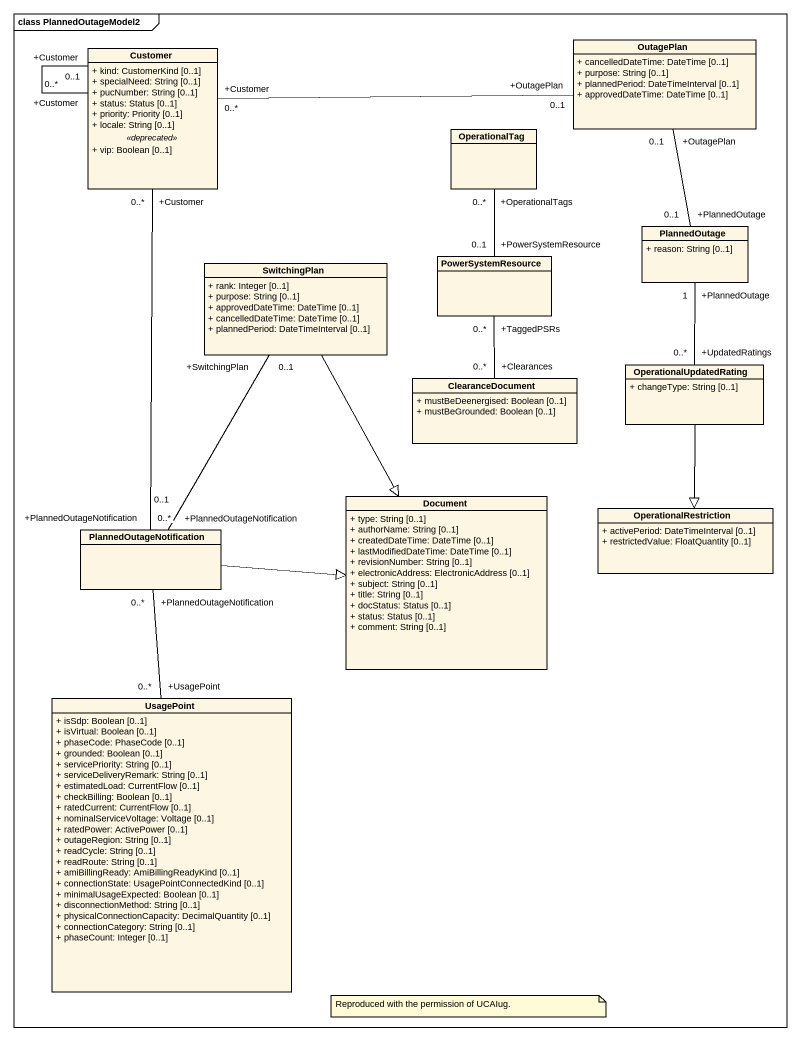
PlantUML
@startuml
mainframe class PlannedOutageModel2
hide circle
hide empty members
skinparam classAttributeIconSize 0
class Customer {
  + kind: CustomerKind [0..1]
  + specialNeed: String [0..1]
  + pucNumber: String [0..1]
  + status: Status [0..1]
  + priority: Priority [0..1]
  + locale: String [0..1]
  .. <<deprecated>> ..
  + vip: Boolean [0..1]
}
class OutagePlan {
  + cancelledDateTime: DateTime [0..1]
  + purpose: String [0..1]
  + plannedPeriod: DateTimeInterval [0..1]
  + approvedDateTime: DateTime [0..1]
}
class OperationalTag
class PlannedOutage {
  + reason: String [0..1]
}
class SwitchingPlan {
  + rank: Integer [0..1]
  + purpose: String [0..1]
  + approvedDateTime: DateTime [0..1]
  + cancelledDateTime: DateTime [0..1]
  + plannedPeriod: DateTimeInterval [0..1]
}
class PowerSystemResource
class ClearanceDocument {
  + mustBeDeenergised: Boolean [0..1]
  + mustBeGrounded: Boolean [0..1]
}
class OperationalUpdatedRating {
  + changeType: String [0..1]
}
class Document {
  + type: String [0..1]
  + authorName: String [0..1]
  + createdDateTime: DateTime [0..1]
  + lastModifiedDateTime: DateTime [0..1]
  + revisionNumber: String [0..1]
  + electronicAddress: ElectronicAddress [0..1]
  + subject: String [0..1]
  + title: String [0..1]
  + docStatus: Status [0..1]
  + status: Status [0..1]
  + comment: String [0..1]
}
class OperationalRestriction {
  + activePeriod: DateTimeInterval [0..1]
  + restrictedValue: FloatQuantity [0..1]
}
class PlannedOutageNotification
class UsagePoint {
  + isSdp: Boolean [0..1]
  + isVirtual: Boolean [0..1]
  + phaseCode: PhaseCode [0..1]
  + grounded: Boolean [0..1]
  + servicePriority: String [0..1]
  + serviceDeliveryRemark: String [0..1]
  + estimatedLoad: CurrentFlow [0..1]
  + checkBilling: Boolean [0..1]
  + ratedCurrent: CurrentFlow [0..1]
  + nominalServiceVoltage: Voltage [0..1]
  + ratedPower: ActivePower [0..1]
  + outageRegion: String [0..1]
  + readCycle: String [0..1]
  + readRoute: String [0..1]
  + amiBillingReady: AmiBillingReadyKind [0..1]
  + connectionState: UsagePointConnectedKind [0..1]
  + minimalUsageExpected: Boolean [0..1]
  + disconnectionMethod: String [0..1]
  + physicalConnectionCapacity: DecimalQuantity [0..1]
  + connectionCategory: String [0..1]
  + phaseCount: Integer [0..1]
}
Customer "+Customer\n0..1" -- "+Customer\n0..*" Customer
Customer "+Customer\n0..*" -right- "+OutagePlan\n0..1" OutagePlan
OutagePlan "+OutagePlan\n0..1" -- "+PlannedOutage\n0..1" PlannedOutage
OperationalTag "+OperationalTags\n0..*" -- "+PowerSystemResource\n0..1" PowerSystemResource
SwitchingPlan --|> Document
ClearanceDocument "+Clearances\n0..*" -up- "+TaggedPSRs\n0..*" PowerSystemResource
OperationalUpdatedRating "+UpdatedRatings\n0..*" -up- "+PlannedOutage\n1" PlannedOutage
OperationalUpdatedRating --|> OperationalRestriction
PlannedOutageNotification "+PlannedOutageNotification\n0..*" -up- "+Customer\n0..*" Customer
PlannedOutageNotification "+PlannedOutageNotification\n0..1" -up- "+SwitchingPlan\n0..1" SwitchingPlan
PlannedOutageNotification -right-|> Document
PlannedOutageNotification "+PlannedOutageNotification\n0..*" -- "+UsagePoint\n0..*" UsagePoint
note as N1
  Reproduced with the permission of UCAIug.
end note
@enduml
